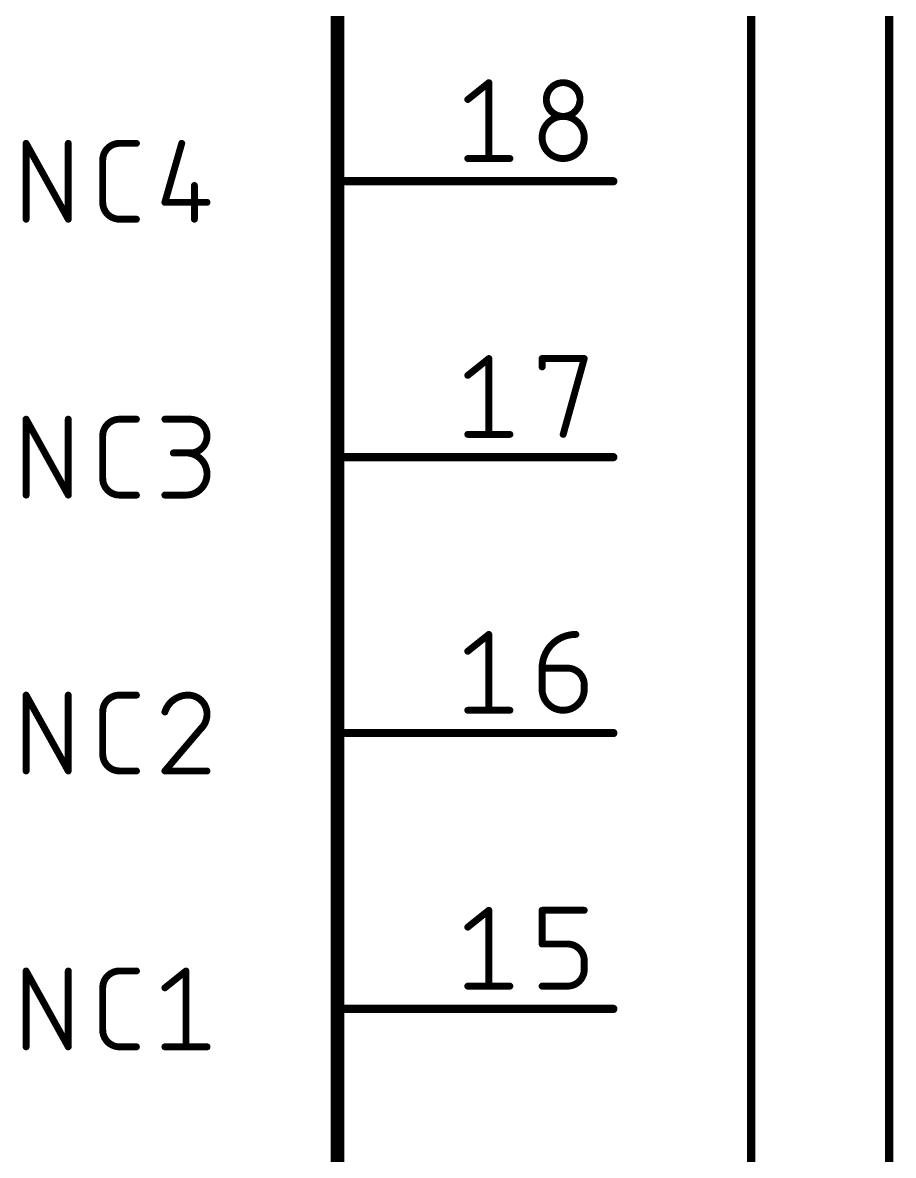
# Model space of a CAD drawing. Extents: x 0 to 388, y 0 to 261.
# Drawn here: x 210.1 to 226.14, y 167.48 to 188.34 of the extents above; entities that cross this region are included whole.
import ezdxf

# ---------------------------------------------------------------- set-up
doc = ezdxf.new("R2010")
doc.units = 0
for name, color, linetype in [('91', 94, 'CONTINUOUS'), ('94', 14, 'CONTINUOUS'), ('95', 250, 'CONTINUOUS')]:
    doc.layers.add(name, color=color, linetype=linetype)

msp = doc.modelspace()

# ---------------------------------------------------------------- linework, layer by layer
at = {"layer": '91', "const_width": 0.1524}
for points in [[(223.52, 154.94), (223.52, 210.82)], [(226.06, 195.58), (226.06, 149.86)]]:
    msp.add_lwpolyline(points, dxfattribs=at)
at = {"layer": '94'}
for points, const_width in [([(215.9, 96.52), (215.9, 198.12)], 0.254), ([(220.98, 185.42), (215.9, 185.42)], 0.1524), ([(220.98, 180.34), (215.9, 180.34)], 0.1524), ([(220.98, 175.26), (215.9, 175.26)], 0.1524), ([(220.98, 170.18), (215.9, 170.18)], 0.1524)]:
    msp.add_lwpolyline(points, dxfattribs=dict(at, const_width=const_width))
at = {"layer": '94', "const_width": 0.0762}
for points in [[(215.9, 185.4581, 1), (215.9, 185.3819)], [(220.98, 185.3819, 1), (220.98, 185.4581)], [(215.9, 180.3781, 1), (215.9, 180.3019)], [(220.98, 180.3019, 1), (220.98, 180.3781)], [(215.9, 175.2981, 1), (215.9, 175.2219)], [(220.98, 175.2219, 1), (220.98, 175.2981)], [(215.9, 170.2181, 1), (215.9, 170.1419)], [(220.98, 170.1419, 1), (220.98, 170.2181)]]:
    msp.add_lwpolyline(points, format="xyb", dxfattribs=at)
at = {"layer": '95', "const_width": 0.127}
for points in [[(218.3003, 186.9257), (218.6884, 187.2361)], [(218.6884, 187.2361), (218.6884, 185.8391)], [(210.1684, 184.7215), (210.1684, 186.1185)], [(210.1684, 186.1185), (210.9445, 184.7215)], [(210.9445, 184.7215), (210.9445, 186.1185)], [(211.8893, 186.1185), (212.1998, 186.1185)], [(213.034, 186.1185), (212.7236, 185.0319)], [(211.5789, 185.0319), (211.5789, 185.8081)], [(218.3003, 185.8391), (219.0764, 185.8391)], [(213.2669, 185.3424), (213.2669, 184.7215)], [(212.7236, 185.0319), (213.4997, 185.0319)], [(212.1998, 184.7215), (211.8893, 184.7215)], [(218.3003, 181.8457), (218.6884, 182.1561)], [(218.6884, 182.1561), (218.6884, 180.7591)], [(219.6692, 182.0009), (219.6692, 182.1561)], [(219.6692, 182.1561), (220.4453, 182.1561)], [(220.4453, 182.1561), (220.0572, 180.7591)], [(210.1684, 179.6415), (210.1684, 181.0385)], [(210.1684, 181.0385), (210.9445, 179.6415)], [(210.9445, 179.6415), (210.9445, 181.0385)], [(211.8893, 181.0385), (212.1998, 181.0385)], [(212.7236, 181.0385), (213.1893, 181.0385)], [(211.5789, 179.9519), (211.5789, 180.7281)], [(218.3003, 180.7591), (219.0764, 180.7591)], [(213.1893, 180.4176), (212.8788, 180.4176)], [(212.1998, 179.6415), (211.8893, 179.6415)], [(212.7236, 179.6415), (213.1116, 179.6415)], [(218.3003, 176.7657), (218.6884, 177.0761)], [(218.6884, 177.0761), (218.6884, 175.6791)], [(219.6692, 176.4552), (220.1348, 176.4552)], [(219.6692, 176.0672), (219.6692, 176.4552)], [(220.4453, 176.1448), (220.4453, 176.0672)], [(210.1684, 174.5615), (210.1684, 175.9585)], [(210.1684, 175.9585), (210.9445, 174.5615)], [(210.9445, 174.5615), (210.9445, 175.9585)], [(211.8893, 175.9585), (212.1998, 175.9585)], [(211.5789, 174.8719), (211.5789, 175.6481)], [(218.3003, 175.6791), (219.0764, 175.6791)], [(213.3833, 175.3376), (212.7236, 174.5615)], [(212.1998, 174.5615), (211.8893, 174.5615)], [(212.7236, 174.5615), (213.4997, 174.5615)], [(218.3003, 171.6857), (218.6884, 171.9961)], [(218.6884, 171.9961), (218.6884, 170.5991)], [(219.6692, 171.3752), (219.6692, 171.9961)], [(219.6692, 171.9961), (220.4453, 171.9961)], [(220.1348, 171.3752), (219.6692, 171.3752)], [(220.4453, 170.9095), (220.4453, 171.0648)], [(210.1684, 169.4815), (210.1684, 170.8785)], [(210.1684, 170.8785), (210.9445, 169.4815)], [(210.9445, 169.4815), (210.9445, 170.8785)], [(211.8893, 170.8785), (212.1998, 170.8785)], [(212.7236, 170.5681), (213.1116, 170.8785)], [(213.1116, 170.8785), (213.1116, 169.4815)], [(211.5789, 169.7919), (211.5789, 170.5681)], [(218.3003, 170.5991), (219.0764, 170.5991)], [(219.6692, 170.5991), (220.1348, 170.5991)], [(212.1998, 169.4815), (211.8893, 169.4815)], [(212.7236, 169.4815), (213.4997, 169.4815)]]:
    msp.add_lwpolyline(points, dxfattribs=at)
at = {"layer": '95'}
for points, const_width in [([(218.7201, 187.2361, 1), (218.6566, 187.2361)], 0.0635), ([(218.7082, 187.2113, 1), (218.6685, 187.2609)], 0.0635), ([(220.3676, 186.9257, 1), (219.7468, 186.9257)], 0.127), ([(218.2805, 186.9504, 1), (218.3201, 186.9009)], 0.0635), ([(219.7468, 186.9257, 1), (220.3677, 186.9257)], 0.127), ([(219.7785, 186.9257, 1), (219.715, 186.9257)], 0.0635), ([(219.715, 186.9257, 1), (219.7785, 186.9257)], 0.0635), ([(220.3994, 186.9257, 1), (220.3359, 186.9257)], 0.0635), ([(220.3359, 186.9257, 1), (220.3994, 186.9257)], 0.0635), ([(220.4453, 186.2272, 1), (219.6692, 186.2272)], 0.127), ([(219.6692, 186.2272, 1), (220.4453, 186.2272)], 0.127), ([(219.7009, 186.2272, 1), (219.6374, 186.2272)], 0.0635), ([(219.6374, 186.2272, 1), (219.7009, 186.2272)], 0.0635), ([(220.477, 186.2272, 1), (220.4135, 186.2272)], 0.0635), ([(220.4135, 186.2272, 1), (220.477, 186.2272)], 0.0635), ([(210.1962, 186.1339, 1), (210.1406, 186.1031)], 0.0635), ([(210.2002, 186.1185, 1), (210.1367, 186.1185)], 0.0635), ([(210.9763, 186.1185, 1), (210.9128, 186.1185)], 0.0635), ([(211.8893, 186.1185, 0.4142), (211.5789, 185.8081)], 0.127), ([(211.8893, 186.1502, 1), (211.8893, 186.0868)], 0.0635), ([(211.8893, 186.0868, 1), (211.8893, 186.1502)], 0.0635), ([(212.1998, 186.0868, 1), (212.1998, 186.1502)], 0.0635), ([(213.0646, 186.1098, 1), (213.0035, 186.1272)], 0.0635), ([(211.6106, 185.8081, 1), (211.5471, 185.8081)], 0.0635), ([(218.3003, 185.8708, 1), (218.3003, 185.8074)], 0.0635), ([(218.6566, 185.8391, 1), (218.7201, 185.8391)], 0.0635), ([(219.0764, 185.8074, 1), (219.0764, 185.8708)], 0.0635), ([(211.5471, 185.8081, 1), (211.6106, 185.8081)], 0.0635), ([(213.2986, 185.3424, 1), (213.2351, 185.3424)], 0.0635), ([(211.5789, 185.0319, 0.4142), (211.8893, 184.7215)], 0.127), ([(211.6106, 185.0319, 1), (211.5471, 185.0319)], 0.0635), ([(211.5471, 185.0319, 1), (211.6106, 185.0319)], 0.0635), ([(212.7236, 185.0637, 1), (212.7236, 185.0002)], 0.0635), ([(212.6931, 185.0407, 1), (212.7541, 185.0232)], 0.0635), ([(213.4997, 185.0002, 1), (213.4997, 185.0637)], 0.0635), ([(210.1367, 184.7215, 1), (210.2002, 184.7215)], 0.0635), ([(210.9128, 184.7215, 1), (210.9763, 184.7215)], 0.0635), ([(210.9168, 184.7061, 1), (210.9723, 184.7369)], 0.0635), ([(211.8893, 184.7533, 1), (211.8893, 184.6898)], 0.0635), ([(211.8893, 184.6898, 1), (211.8893, 184.7533)], 0.0635), ([(212.1998, 184.6898, 1), (212.1998, 184.7533)], 0.0635), ([(213.2351, 184.7215, 1), (213.2986, 184.7215)], 0.0635), ([(218.7201, 182.1561, 1), (218.6566, 182.1561)], 0.0635), ([(218.7082, 182.1313, 1), (218.6685, 182.1809)], 0.0635), ([(219.7009, 182.1561, 1), (219.6374, 182.1561)], 0.0635), ([(219.6692, 182.1878, 1), (219.6692, 182.1244)], 0.0635), ([(220.4759, 182.1476, 1), (220.4147, 182.1646)], 0.0635), ([(220.4453, 182.1244, 1), (220.4453, 182.1878)], 0.0635), ([(218.2805, 181.8704, 1), (218.3201, 181.8209)], 0.0635), ([(219.6374, 182.0009, 1), (219.7009, 182.0009)], 0.0635), ([(210.1962, 181.0539, 1), (210.1406, 181.0231)], 0.0635), ([(210.2002, 181.0385, 1), (210.1367, 181.0385)], 0.0635), ([(210.9763, 181.0385, 1), (210.9128, 181.0385)], 0.0635), ([(211.8893, 181.0385, 0.4142), (211.5789, 180.7281)], 0.127), ([(211.8893, 181.0702, 1), (211.8893, 181.0068)], 0.0635), ([(211.8893, 181.0068, 1), (211.8893, 181.0702)], 0.0635), ([(212.1998, 181.0068, 1), (212.1998, 181.0702)], 0.0635), ([(212.7236, 181.0702, 1), (212.7236, 181.0068)], 0.0635), ([(213.1893, 180.4176, 1), (213.1893, 181.0385)], 0.127), ([(213.1893, 181.0702, 1), (213.1893, 181.0068)], 0.0635), ([(213.1893, 181.0068, 1), (213.1893, 181.0702)], 0.0635), ([(211.6106, 180.7281, 1), (211.5471, 180.7281)], 0.0635), ([(211.5471, 180.7281, 1), (211.6106, 180.7281)], 0.0635), ([(218.3003, 180.7909, 1), (218.3003, 180.7274)], 0.0635), ([(218.6566, 180.7591, 1), (218.7201, 180.7591)], 0.0635), ([(219.0764, 180.7274, 1), (219.0764, 180.7909)], 0.0635), ([(220.0266, 180.7676, 1), (220.0878, 180.7506)], 0.0635), ([(212.8788, 180.4494, 1), (212.8788, 180.3859)], 0.0635), ([(213.1116, 179.6415, 1), (213.1116, 180.4176)], 0.127), ([(213.1116, 180.4494, 1), (213.1116, 180.3859)], 0.0635), ([(213.1893, 180.4494, 1), (213.1893, 180.3859)], 0.0635), ([(213.1893, 180.3859, 1), (213.1893, 180.4494)], 0.0635), ([(211.5789, 179.9519, 0.4142), (211.8893, 179.6415)], 0.127), ([(211.6106, 179.9519, 1), (211.5471, 179.9519)], 0.0635), ([(211.5471, 179.9519, 1), (211.6106, 179.9519)], 0.0635), ([(210.1367, 179.6415, 1), (210.2002, 179.6415)], 0.0635), ([(210.9128, 179.6415, 1), (210.9763, 179.6415)], 0.0635), ([(210.9168, 179.6261, 1), (210.9723, 179.6569)], 0.0635), ([(211.8893, 179.6732, 1), (211.8893, 179.6098)], 0.0635), ([(211.8893, 179.6098, 1), (211.8893, 179.6732)], 0.0635), ([(212.1998, 179.6098, 1), (212.1998, 179.6732)], 0.0635), ([(212.7236, 179.6732, 1), (212.7236, 179.6098)], 0.0635), ([(213.1116, 179.6732, 1), (213.1116, 179.6098)], 0.0635), ([(213.1116, 179.6098, 1), (213.1116, 179.6732)], 0.0635), ([(218.7201, 177.0761, 1), (218.6566, 177.0761)], 0.0635), ([(218.7082, 177.0513, 1), (218.6685, 177.1009)], 0.0635), ([(220.29, 177.0761, 0.4142), (219.6692, 176.4552)], 0.127), ([(220.29, 177.0444, 1), (220.29, 177.1078)], 0.0635), ([(218.2805, 176.7904, 1), (218.3201, 176.7409)], 0.0635), ([(219.6692, 176.487, 1), (219.6692, 176.4235)], 0.0635), ([(219.7009, 176.4552, 1), (219.6374, 176.4552)], 0.0635), ([(219.6374, 176.4552, 1), (219.7009, 176.4552)], 0.0635), ([(220.4453, 176.1448, 0.4142), (220.1348, 176.4552)], 0.127), ([(220.1348, 176.487, 1), (220.1348, 176.4235)], 0.0635), ([(220.1348, 176.4235, 1), (220.1348, 176.487)], 0.0635), ([(219.6692, 176.0672, 1), (220.4453, 176.0672)], 0.127), ([(219.7009, 176.0672, 1), (219.6374, 176.0672)], 0.0635), ([(219.6374, 176.0672, 1), (219.7009, 176.0672)], 0.0635), ([(220.477, 176.1448, 1), (220.4135, 176.1448)], 0.0635), ([(220.4135, 176.1448, 1), (220.477, 176.1448)], 0.0635), ([(220.477, 176.0672, 1), (220.4135, 176.0672)], 0.0635), ([(220.4135, 176.0672, 1), (220.477, 176.0672)], 0.0635), ([(210.1962, 175.9739, 1), (210.1406, 175.9431)], 0.0635), ([(210.2002, 175.9585, 1), (210.1367, 175.9585)], 0.0635), ([(210.9763, 175.9585, 1), (210.9128, 175.9585)], 0.0635), ([(211.8893, 175.9585, 0.4142), (211.5789, 175.6481)], 0.127), ([(211.8893, 175.9903, 1), (211.8893, 175.9268)], 0.0635), ([(211.8893, 175.9268, 1), (211.8893, 175.9902)], 0.0635), ([(212.1998, 175.9268, 1), (212.1998, 175.9903)], 0.0635), ([(213.1505, 175.9585, 0.3252), (212.7236, 175.6481)], 0.127), ([(213.4997, 175.6093, 0.4142), (213.1505, 175.9585)], 0.127), ([(213.1505, 175.9903, 1), (213.1505, 175.9268)], 0.0635), ([(213.1505, 175.9268, 1), (213.1504, 175.9902)], 0.0635), ([(211.6106, 175.6481, 1), (211.5471, 175.6481)], 0.0635), ([(211.5471, 175.6481, 1), (211.6106, 175.6481)], 0.0635), ([(212.6934, 175.6578, 1), (212.7538, 175.6383)], 0.0635), ([(213.3833, 175.3376, 0.2053), (213.4997, 175.6093)], 0.127), ([(213.5314, 175.6092, 1), (213.468, 175.6093)], 0.0635), ([(213.468, 175.6093, 1), (213.5315, 175.6093)], 0.0635), ([(218.3003, 175.7108, 1), (218.3003, 175.6474)], 0.0635), ([(218.6566, 175.6791, 1), (218.7201, 175.6791)], 0.0635), ([(219.0764, 175.6474, 1), (219.0764, 175.7108)], 0.0635), ([(213.3614, 175.3606, 1), (213.4052, 175.3146)], 0.0635), ([(213.4075, 175.317, 1), (213.3591, 175.3582)], 0.0635), ([(211.5789, 174.8719, 0.4142), (211.8893, 174.5615)], 0.127), ([(211.6106, 174.8719, 1), (211.5471, 174.8719)], 0.0635), ([(211.5471, 174.8719, 1), (211.6106, 174.8719)], 0.0635), ([(210.1367, 174.5615, 1), (210.2002, 174.5615)], 0.0635), ([(210.9128, 174.5615, 1), (210.9763, 174.5615)], 0.0635), ([(210.9168, 174.5461, 1), (210.9723, 174.5769)], 0.0635), ([(211.8893, 174.5932, 1), (211.8893, 174.5298)], 0.0635), ([(211.8893, 174.5298, 1), (211.8893, 174.5932)], 0.0635), ([(212.1998, 174.5298, 1), (212.1998, 174.5932)], 0.0635), ([(212.6994, 174.5821, 1), (212.7478, 174.5409)], 0.0635), ([(212.7236, 174.5932, 1), (212.7236, 174.5298)], 0.0635), ([(213.4997, 174.5298, 1), (213.4997, 174.5932)], 0.0635), ([(218.7201, 171.9961, 1), (218.6566, 171.9961)], 0.0635), ([(218.7082, 171.9713, 1), (218.6685, 172.0209)], 0.0635), ([(219.7009, 171.9961, 1), (219.6374, 171.9961)], 0.0635), ([(219.6692, 172.0279, 1), (219.6692, 171.9644)], 0.0635), ([(220.4453, 171.9644, 1), (220.4453, 172.0279)], 0.0635), ([(218.2805, 171.7104, 1), (218.3201, 171.6609)], 0.0635), ([(219.6692, 171.407, 1), (219.6692, 171.3435)], 0.0635), ([(219.6374, 171.3752, 1), (219.7009, 171.3752)], 0.0635), ([(220.4453, 171.0648, 0.4142), (220.1348, 171.3752)], 0.127), ([(220.1348, 171.407, 1), (220.1348, 171.3435)], 0.0635), ([(220.1348, 171.3435, 1), (220.1348, 171.407)], 0.0635), ([(220.477, 171.0648, 1), (220.4135, 171.0648)], 0.0635), ([(220.4135, 171.0648, 1), (220.477, 171.0648)], 0.0635), ([(210.1962, 170.8939, 1), (210.1406, 170.8631)], 0.0635), ([(210.2002, 170.8785, 1), (210.1367, 170.8785)], 0.0635), ([(210.9763, 170.8785, 1), (210.9128, 170.8785)], 0.0635), ([(211.8893, 170.8785, 0.4142), (211.5789, 170.5681)], 0.127), ([(211.8893, 170.9102, 1), (211.8893, 170.8468)], 0.0635), ([(211.8893, 170.8468, 1), (211.8893, 170.9102)], 0.0635), ([(212.1998, 170.8468, 1), (212.1998, 170.9102)], 0.0635), ([(213.1434, 170.8785, 1), (213.0799, 170.8785)], 0.0635), ([(213.1315, 170.8537, 1), (213.0918, 170.9033)], 0.0635), ([(220.1348, 170.5991, 0.4142), (220.4453, 170.9095)], 0.127), ([(220.477, 170.9095, 1), (220.4135, 170.9095)], 0.0635), ([(220.4135, 170.9095, 1), (220.477, 170.9095)], 0.0635), ([(211.6106, 170.5681, 1), (211.5471, 170.5681)], 0.0635), ([(212.7038, 170.5928, 1), (212.7434, 170.5433)], 0.0635), ([(218.3003, 170.6309, 1), (218.3003, 170.5674)], 0.0635), ([(218.6566, 170.5991, 1), (218.7201, 170.5991)], 0.0635), ([(219.0764, 170.5674, 1), (219.0764, 170.6309)], 0.0635), ([(219.6692, 170.6309, 1), (219.6692, 170.5674)], 0.0635), ([(220.1348, 170.6309, 1), (220.1348, 170.5674)], 0.0635), ([(220.1348, 170.5674, 1), (220.1348, 170.6309)], 0.0635), ([(211.5471, 170.5681, 1), (211.6106, 170.5681)], 0.0635), ([(211.5789, 169.7919, 0.4142), (211.8893, 169.4815)], 0.127), ([(211.6106, 169.7919, 1), (211.5471, 169.7919)], 0.0635), ([(211.5471, 169.7919, 1), (211.6106, 169.7919)], 0.0635), ([(210.1367, 169.4815, 1), (210.2002, 169.4815)], 0.0635), ([(210.9128, 169.4815, 1), (210.9763, 169.4815)], 0.0635), ([(210.9168, 169.4661, 1), (210.9723, 169.4969)], 0.0635), ([(211.8893, 169.5132, 1), (211.8893, 169.4498)], 0.0635), ([(211.8893, 169.4498, 1), (211.8893, 169.5132)], 0.0635), ([(212.1998, 169.4498, 1), (212.1998, 169.5132)], 0.0635), ([(212.7236, 169.5132, 1), (212.7236, 169.4498)], 0.0635), ([(213.0799, 169.4815, 1), (213.1434, 169.4815)], 0.0635), ([(213.4997, 169.4498, 1), (213.4997, 169.5132)], 0.0635)]:
    msp.add_lwpolyline(points, format="xyb", dxfattribs=dict(at, const_width=const_width))

doc.saveas('drawing.dxf')
